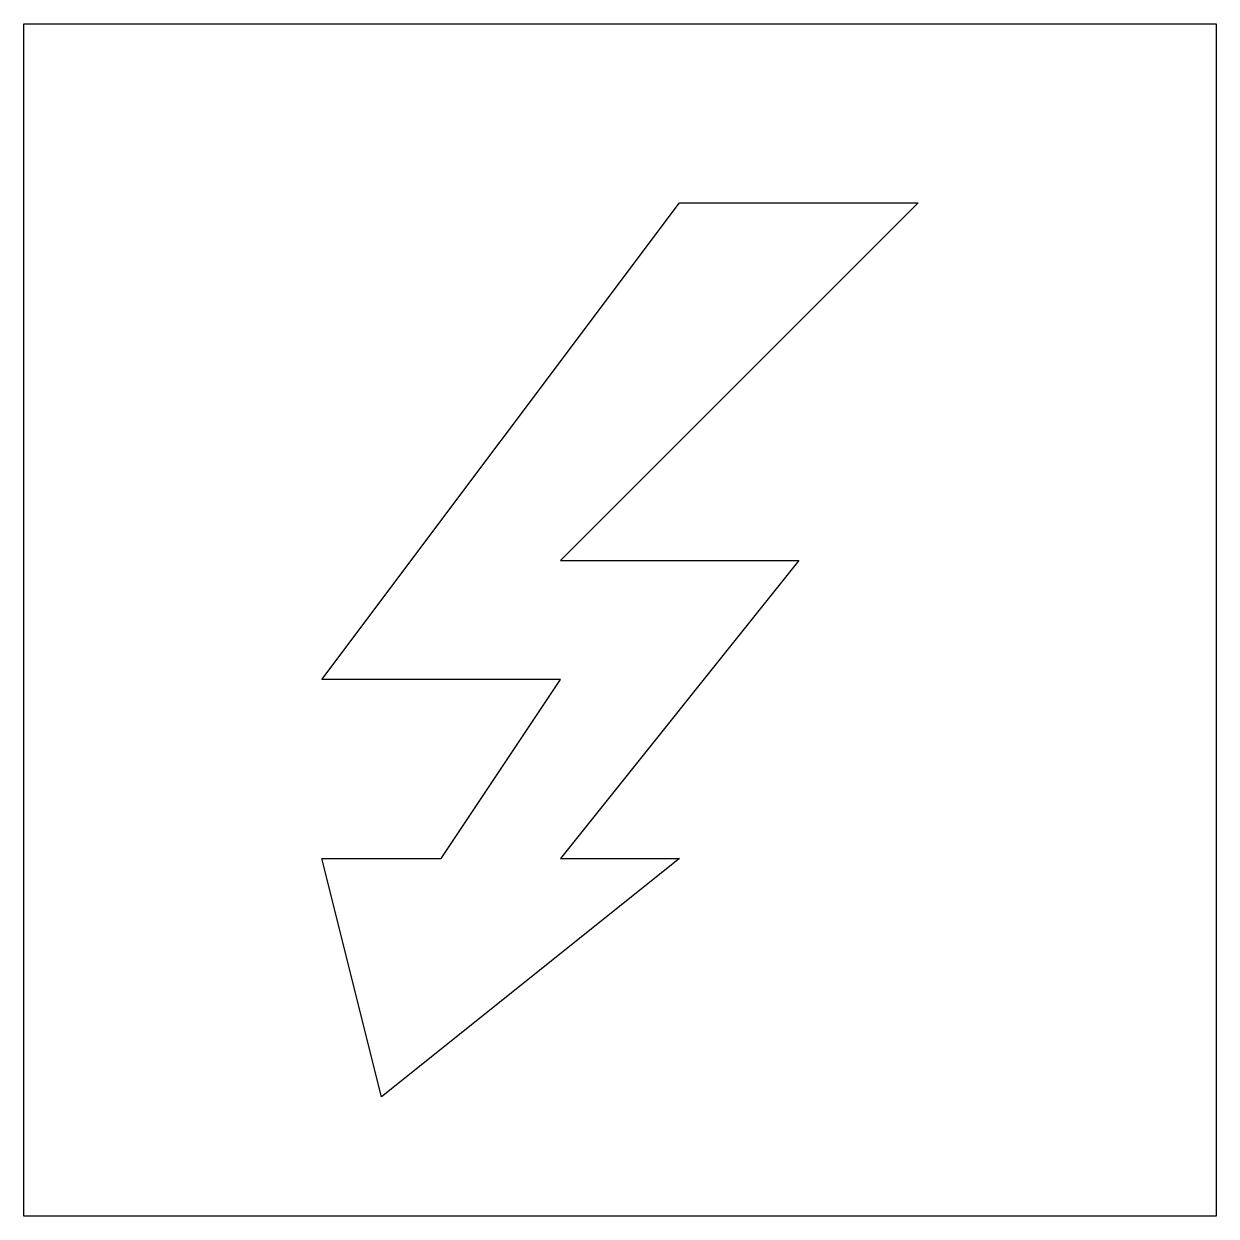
# Model space of a CAD drawing. Extents: x -1 to 1, y -1 to 1.
import ezdxf

# ---------------------------------------------------------------- set-up
doc = ezdxf.new("R2010")
doc.units = 0
doc.layers.get('0').update_dxf_attribs({"linetype": 'CONTINUOUS'})

msp = doc.modelspace()

# ---------------------------------------------------------------- linework, layer by layer
for points in [[(-1, 1), (1, 1), (1, -1), (-1, -1)], [(0.1, 0.7), (0.5, 0.7), (-0.1, 0.1), (0.3, 0.1), (-0.1, -0.4), (0.1, -0.4), (-0.4, -0.8), (-0.5, -0.4), (-0.3, -0.4), (-0.1, -0.1), (-0.5, -0.1), (0.1, 0.7)]]:
    msp.add_lwpolyline(points, close=True)

doc.saveas('drawing.dxf')
